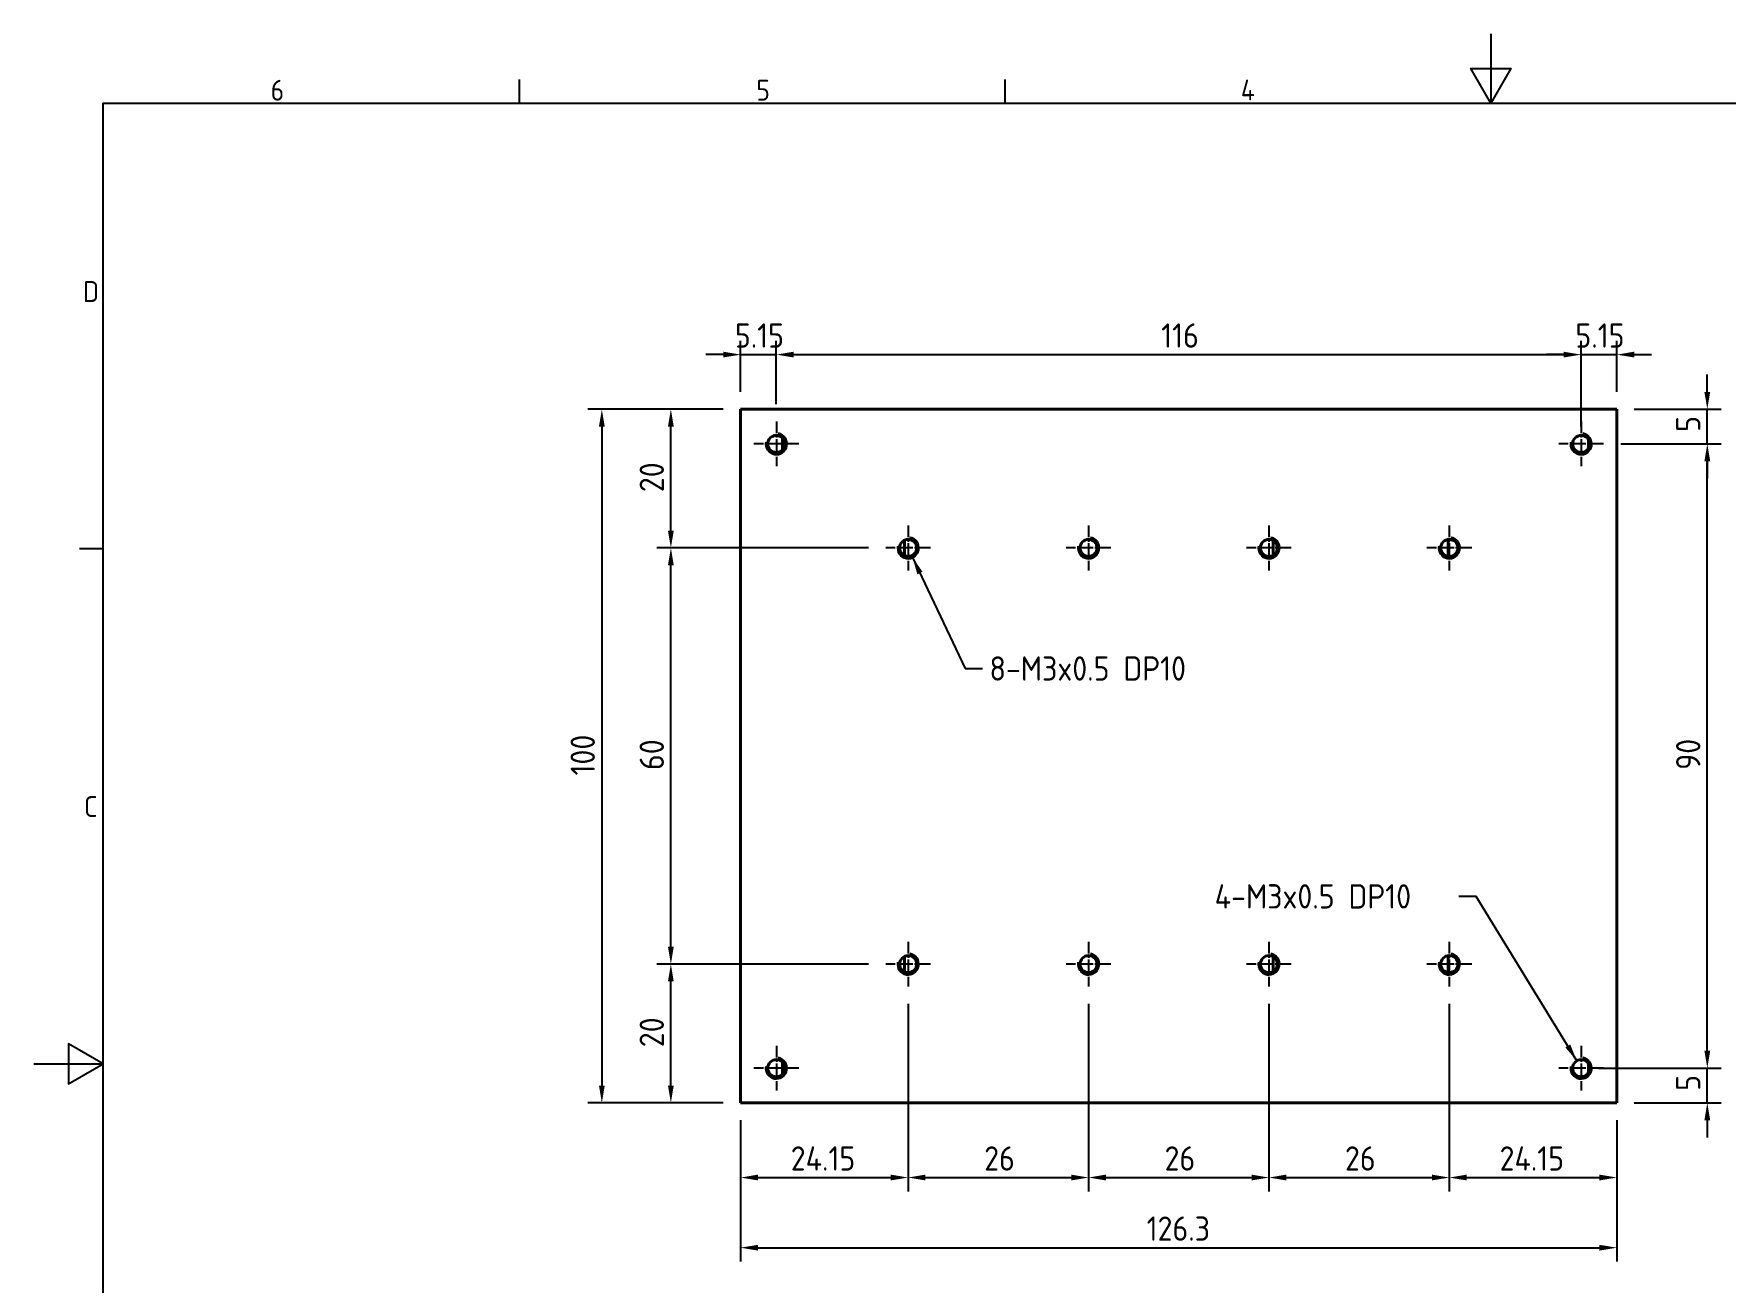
# Model space of a CAD drawing. Header units: millimetres. Extents: x 0 to 420, y 0 to 297.
# Drawn here: x 0 to 243.8, y 117 to 297 of the extents above; entities that cross this region are included whole.
import ezdxf

# ---------------------------------------------------------------- set-up
doc = ezdxf.new("R2010")
doc.units = ezdxf.units.MM
doc.linetypes.add('CHAIN', pattern=[0.3543, 0.2362, -0.0295, 0.0591, -0.0295])
doc.layers.get('0').update_dxf_attribs({"color": 3, "lineweight": 25})
for name, color, linetype, lineweight in [('가시적인 것(ISO)', 3, 'Continuous', 40), ('가시적인 좁은 것(ISO)', 3, 'Continuous', 35), ('경계(ISO)', 7, 'Continuous', 25), ('기호(ISO)', 5, 'Continuous', 25), ('중심 표식(ISO)', 1, 'Continuous', 25), ('치수(ISO)', 2, 'Continuous', 25)]:
    doc.layers.add(name, color=color, linetype=linetype, lineweight=lineweight)
doc.styles.add('문자 텍스트_M2B', font='isocp.shx')
doc.styles.add('치수 텍스트_PSTEK_POSCO', font='isocp.shx')
doc.dimstyles.new('치수_PSTEK_POSCO', dxfattribs={"dimtxt": 3.5, "dimasz": 2.5, "dimexe": 2, "dimexo": 2.5, "dimgap": 1, "dimtad": 1, "dimrnd": 1e-08, "dimdsep": 46, "dimtxsty": '치수 텍스트_PSTEK_POSCO', "dimcen": 0.09, "dimdle": 10, "dimclrd": 7, "dimclre": 7, "dimclrt": 2, "dimadec": 1, "dimazin": 2, "dimtfac": 1, "dimtmove": 0, "dimatfit": 3, "dimfxl": 0, "dimtolj": 1, "dimlwd": -1, "dimlwe": -1, "dimarcsym": 0})
doc.dimstyles.new('치수_PSTEK_POSCO$7', dxfattribs={"dimtxt": 3.5, "dimasz": 2.5, "dimexe": 2, "dimexo": 2.5, "dimgap": 1, "dimtad": 1, "dimrnd": 1e-08, "dimdsep": 46, "dimtxsty": '치수 텍스트_PSTEK_POSCO', "dimcen": 0.09, "dimdle": 10, "dimclrd": 7, "dimclre": 7, "dimclrt": 2, "dimadec": 1, "dimazin": 2, "dimtfac": 1, "dimtmove": 0, "dimatfit": 3, "dimfxl": 0, "dimtolj": 1, "dimlwd": -1, "dimlwe": -1, "dimarcsym": 0})

# ---------------------------------------------------------------- blocks, each defined once
blk = doc.blocks.new('경계 Default Border')
at = {"layer": '경계(ISO)'}
for p, q in [((70, 287), (70, 290.4)), ((140, 287), (140, 290.4)), ((10, 222.75), (6.6, 222.75))]:
    blk.add_line(p, q, dxfattribs=at)
at = {"layer": '경계(ISO)', "flags": 128}
for points in [[(210, 297), (210, 287), (207.11, 292), (212.89, 292), (210, 287)], [(10, 10), (10, 287), (410, 287), (410, 10), (10, 10)], [(0, 148.5), (10, 148.5), (5, 151.39), (5, 145.61), (10, 148.5)]]:
    blk.add_lwpolyline(points, dxfattribs=at)
at = {"layer": '경계(ISO)', "color": 2, "char_height": 3, "attachment_point": 7, "style": '문자 텍스트_M2B'}
for s, insert in [('6', (34.14, 287.37)), ('5', (104.14, 287.37)), ('4', (173.97, 287.4)), ('D', (7.08, 258.35)), ('C', (7.24, 184.1))]:
    blk.add_mtext(s, dxfattribs=dict(at, insert=insert))
blk = doc.blocks.new('*D21')
at = {"layer": 'Defpoints', "color": 0, "transparency": 16777216}
for p in [(107.02, 250.75), (101.87, 242.88), (107.02, 241.11)]:
    blk.add_point(p, dxfattribs=at)
at = {"layer": '치수(ISO)', "color": 7, "transparency": 16777216}
for p, q in [((101.87, 245.38), (101.87, 252.75)), ((107.02, 243.61), (107.02, 252.75)), ((99.37, 250.75), (96.87, 250.75)), ((101.87, 250.75), (107.02, 250.75)), ((109.52, 250.75), (112.02, 250.75))]:
    blk.add_line(p, q, dxfattribs=at)
for points in [[(99.37, 251.17), (99.37, 250.34), (101.87, 250.75)], [(109.52, 251.17), (109.52, 250.34), (107.02, 250.75)]]:
    blk.add_solid(points, dxfattribs=at)
at = {"layer": '치수(ISO)', "color": 2, "transparency": 16777216, "insert": (101.05, 253.5), "char_height": 3.5, "attachment_point": 4, "style": '치수 텍스트_PSTEK_POSCO'}
blk.add_mtext('\\A1;5.15', dxfattribs=at)
blk = doc.blocks.new('*D22')
at = {"layer": 'Defpoints', "color": 0, "transparency": 16777216}
for p in [(223.02, 250.75), (107.02, 241.11), (223.02, 237.88)]:
    blk.add_point(p, dxfattribs=at)
at = {"layer": '치수(ISO)', "color": 7, "transparency": 16777216}
for p, q in [((107.02, 243.61), (107.02, 252.75)), ((223.02, 240.38), (223.02, 252.75)), ((109.52, 250.75), (220.52, 250.75))]:
    blk.add_line(p, q, dxfattribs=at)
for points in [[(109.52, 251.17), (109.52, 250.34), (107.02, 250.75)], [(220.52, 251.17), (220.52, 250.34), (223.02, 250.75)]]:
    blk.add_solid(points, dxfattribs=at)
at = {"layer": '치수(ISO)', "color": 2, "transparency": 16777216, "insert": (162.5, 253.5), "char_height": 3.5, "attachment_point": 4, "style": '치수 텍스트_PSTEK_POSCO'}
blk.add_mtext('\\A1;116', dxfattribs=at)
blk = doc.blocks.new('*D23')
at = {"layer": 'Defpoints', "color": 0, "transparency": 16777216}
for p in [(228.17, 250.75), (228.17, 242.88), (223.02, 237.88)]:
    blk.add_point(p, dxfattribs=at)
at = {"layer": '치수(ISO)', "color": 7, "transparency": 16777216}
for p, q in [((223.02, 240.38), (223.02, 252.75)), ((228.17, 245.38), (228.17, 252.75)), ((220.52, 250.75), (218.02, 250.75)), ((223.02, 250.75), (228.17, 250.75)), ((230.67, 250.75), (233.17, 250.75))]:
    blk.add_line(p, q, dxfattribs=at)
for points in [[(220.52, 251.17), (220.52, 250.34), (223.02, 250.75)], [(230.67, 251.17), (230.67, 250.34), (228.17, 250.75)]]:
    blk.add_solid(points, dxfattribs=at)
at = {"layer": '치수(ISO)', "color": 2, "transparency": 16777216, "insert": (222.2, 253.5), "char_height": 3.5, "attachment_point": 4, "style": '치수 텍스트_PSTEK_POSCO'}
blk.add_mtext('\\A1;5.15', dxfattribs=at)
blk = doc.blocks.new('*D24')
at = {"layer": 'Defpoints', "color": 0, "transparency": 16777216}
for p in [(91.82, 242.88), (101.87, 242.88), (122.79, 222.88)]:
    blk.add_point(p, dxfattribs=at)
at = {"layer": '치수(ISO)', "color": 7, "transparency": 16777216}
for p, q in [((99.37, 242.88), (89.82, 242.88)), ((91.82, 225.38), (91.82, 240.38)), ((120.29, 222.88), (89.82, 222.88))]:
    blk.add_line(p, q, dxfattribs=at)
for points in [[(91.4, 240.38), (92.24, 240.38), (91.82, 242.88)], [(91.4, 225.38), (92.24, 225.38), (91.82, 222.88)]]:
    blk.add_solid(points, dxfattribs=at)
at = {"layer": '치수(ISO)', "color": 2, "transparency": 16777216, "insert": (89.07, 230.92), "char_height": 3.5, "attachment_point": 4, "rotation": 90, "style": '치수 텍스트_PSTEK_POSCO'}
blk.add_mtext('\\A1;20', dxfattribs=at)
blk = doc.blocks.new('*D25')
at = {"layer": 'Defpoints', "color": 0, "transparency": 16777216}
for p in [(91.82, 222.88), (122.79, 222.88), (122.79, 162.88)]:
    blk.add_point(p, dxfattribs=at)
at = {"layer": '치수(ISO)', "color": 7, "transparency": 16777216}
for p, q in [((120.29, 222.88), (89.82, 222.88)), ((91.82, 165.38), (91.82, 220.38)), ((120.29, 162.88), (89.82, 162.88))]:
    blk.add_line(p, q, dxfattribs=at)
for points in [[(91.4, 220.38), (92.24, 220.38), (91.82, 222.88)], [(91.4, 165.38), (92.24, 165.38), (91.82, 162.88)]]:
    blk.add_solid(points, dxfattribs=at)
at = {"layer": '치수(ISO)', "color": 2, "transparency": 16777216, "insert": (89.07, 190.86), "char_height": 3.5, "attachment_point": 4, "rotation": 90, "style": '치수 텍스트_PSTEK_POSCO'}
blk.add_mtext('\\A1;60', dxfattribs=at)
blk = doc.blocks.new('*D26')
at = {"layer": 'Defpoints', "color": 0, "transparency": 16777216}
for p in [(91.82, 162.88), (122.79, 162.88), (101.87, 142.88)]:
    blk.add_point(p, dxfattribs=at)
at = {"layer": '치수(ISO)', "color": 7, "transparency": 16777216}
for p, q in [((120.29, 162.88), (89.82, 162.88)), ((91.82, 145.38), (91.82, 160.38)), ((99.37, 142.88), (89.82, 142.88))]:
    blk.add_line(p, q, dxfattribs=at)
for points in [[(91.4, 160.38), (92.24, 160.38), (91.82, 162.88)], [(91.4, 145.38), (92.24, 145.38), (91.82, 142.88)]]:
    blk.add_solid(points, dxfattribs=at)
at = {"layer": '치수(ISO)', "color": 2, "transparency": 16777216, "insert": (89.07, 150.9), "char_height": 3.5, "attachment_point": 4, "rotation": 90, "style": '치수 텍스트_PSTEK_POSCO'}
blk.add_mtext('\\A1;20', dxfattribs=at)
blk = doc.blocks.new('*D27')
at = {"layer": 'Defpoints', "color": 0, "transparency": 16777216}
for p in [(223.02, 147.88), (241.21, 147.88), (228.17, 142.88)]:
    blk.add_point(p, dxfattribs=at)
at = {"layer": '치수(ISO)', "color": 7, "transparency": 16777216}
for p, q in [((241.21, 150.38), (241.21, 152.88)), ((225.52, 147.88), (243.21, 147.88)), ((241.21, 142.88), (241.21, 147.88)), ((230.67, 142.88), (243.21, 142.88)), ((241.21, 140.38), (241.21, 137.88))]:
    blk.add_line(p, q, dxfattribs=at)
for points in [[(240.79, 150.38), (241.63, 150.38), (241.21, 147.88)], [(240.79, 140.38), (241.63, 140.38), (241.21, 142.88)]]:
    blk.add_solid(points, dxfattribs=at)
at = {"layer": '치수(ISO)', "color": 2, "transparency": 16777216, "insert": (238.46, 144.61), "char_height": 3.5, "attachment_point": 4, "rotation": 90, "style": '치수 텍스트_PSTEK_POSCO'}
blk.add_mtext('\\A1;5', dxfattribs=at)
blk = doc.blocks.new('*D28')
at = {"layer": 'Defpoints', "color": 0, "transparency": 16777216}
for p in [(228.17, 242.88), (241.21, 242.88), (226.25, 237.88)]:
    blk.add_point(p, dxfattribs=at)
at = {"layer": '치수(ISO)', "color": 7, "transparency": 16777216}
for p, q in [((241.21, 245.38), (241.21, 247.88)), ((230.67, 242.88), (243.21, 242.88)), ((241.21, 237.88), (241.21, 242.88)), ((228.75, 237.88), (243.21, 237.88)), ((241.21, 235.38), (241.21, 232.88))]:
    blk.add_line(p, q, dxfattribs=at)
for points in [[(240.79, 245.38), (241.63, 245.38), (241.21, 242.88)], [(240.79, 235.38), (241.63, 235.38), (241.21, 237.88)]]:
    blk.add_solid(points, dxfattribs=at)
at = {"layer": '치수(ISO)', "color": 2, "transparency": 16777216, "insert": (238.46, 239.61), "char_height": 3.5, "attachment_point": 4, "rotation": 90, "style": '치수 텍스트_PSTEK_POSCO'}
blk.add_mtext('\\A1;5', dxfattribs=at)
blk = doc.blocks.new('*D29')
at = {"layer": 'Defpoints', "color": 0, "transparency": 16777216}
for p in [(226.25, 237.88), (241.21, 237.88), (223.02, 147.88)]:
    blk.add_point(p, dxfattribs=at)
at = {"layer": '치수(ISO)', "color": 7, "transparency": 16777216}
for p, q in [((228.75, 237.88), (243.21, 237.88)), ((241.21, 150.38), (241.21, 235.38)), ((225.52, 147.88), (243.21, 147.88))]:
    blk.add_line(p, q, dxfattribs=at)
for points in [[(240.79, 235.38), (241.63, 235.38), (241.21, 237.88)], [(240.79, 150.38), (241.63, 150.38), (241.21, 147.88)]]:
    blk.add_solid(points, dxfattribs=at)
at = {"layer": '치수(ISO)', "color": 2, "transparency": 16777216, "insert": (238.46, 190.89), "char_height": 3.5, "attachment_point": 4, "rotation": 90, "style": '치수 텍스트_PSTEK_POSCO'}
blk.add_mtext('\\A1;90', dxfattribs=at)
blk = doc.blocks.new('*D30')
at = {"layer": 'Defpoints', "color": 0, "transparency": 16777216}
for p in [(126.02, 159.65), (101.87, 142.88), (126.02, 132.11)]:
    blk.add_point(p, dxfattribs=at)
at = {"layer": '치수(ISO)', "color": 7, "transparency": 16777216}
for p, q in [((126.02, 157.15), (126.02, 130.11)), ((101.87, 140.38), (101.87, 130.11)), ((104.37, 132.11), (123.52, 132.11))]:
    blk.add_line(p, q, dxfattribs=at)
for points in [[(104.37, 132.53), (104.37, 131.7), (101.87, 132.11)], [(123.52, 132.53), (123.52, 131.7), (126.02, 132.11)]]:
    blk.add_solid(points, dxfattribs=at)
at = {"layer": '치수(ISO)', "color": 2, "transparency": 16777216, "insert": (109.1, 134.86), "char_height": 3.5, "attachment_point": 4, "style": '치수 텍스트_PSTEK_POSCO'}
blk.add_mtext('\\A1;24.15', dxfattribs=at)
blk = doc.blocks.new('*D31')
at = {"layer": 'Defpoints', "color": 0, "transparency": 16777216}
for p in [(126.02, 159.65), (152.02, 159.65), (152.02, 132.11)]:
    blk.add_point(p, dxfattribs=at)
at = {"layer": '치수(ISO)', "color": 7, "transparency": 16777216}
for p, q in [((126.02, 157.15), (126.02, 130.11)), ((152.02, 157.15), (152.02, 130.11)), ((128.52, 132.11), (149.52, 132.11))]:
    blk.add_line(p, q, dxfattribs=at)
for points in [[(128.52, 132.53), (128.52, 131.7), (126.02, 132.11)], [(149.52, 132.53), (149.52, 131.7), (152.02, 132.11)]]:
    blk.add_solid(points, dxfattribs=at)
at = {"layer": '치수(ISO)', "color": 2, "transparency": 16777216, "insert": (136.98, 134.86), "char_height": 3.5, "attachment_point": 4, "style": '치수 텍스트_PSTEK_POSCO'}
blk.add_mtext('\\A1;26', dxfattribs=at)
blk = doc.blocks.new('*D32')
at = {"layer": 'Defpoints', "color": 0, "transparency": 16777216}
for p in [(152.02, 159.65), (178.02, 159.65), (178.02, 132.11)]:
    blk.add_point(p, dxfattribs=at)
at = {"layer": '치수(ISO)', "color": 7, "transparency": 16777216}
for p, q in [((152.02, 157.15), (152.02, 130.11)), ((178.02, 157.15), (178.02, 130.11)), ((154.52, 132.11), (175.52, 132.11))]:
    blk.add_line(p, q, dxfattribs=at)
for points in [[(154.52, 132.53), (154.52, 131.7), (152.02, 132.11)], [(175.52, 132.53), (175.52, 131.7), (178.02, 132.11)]]:
    blk.add_solid(points, dxfattribs=at)
at = {"layer": '치수(ISO)', "color": 2, "transparency": 16777216, "insert": (162.98, 134.86), "char_height": 3.5, "attachment_point": 4, "style": '치수 텍스트_PSTEK_POSCO'}
blk.add_mtext('\\A1;26', dxfattribs=at)
blk = doc.blocks.new('*D33')
at = {"layer": 'Defpoints', "color": 0, "transparency": 16777216}
for p in [(178.02, 159.65), (204.02, 159.65), (204.02, 132.11)]:
    blk.add_point(p, dxfattribs=at)
at = {"layer": '치수(ISO)', "color": 7, "transparency": 16777216}
for p, q in [((178.02, 157.15), (178.02, 130.11)), ((204.02, 157.15), (204.02, 130.11)), ((180.52, 132.11), (201.52, 132.11))]:
    blk.add_line(p, q, dxfattribs=at)
for points in [[(180.52, 132.53), (180.52, 131.7), (178.02, 132.11)], [(201.52, 132.53), (201.52, 131.7), (204.02, 132.11)]]:
    blk.add_solid(points, dxfattribs=at)
at = {"layer": '치수(ISO)', "color": 2, "transparency": 16777216, "insert": (188.98, 134.86), "char_height": 3.5, "attachment_point": 4, "style": '치수 텍스트_PSTEK_POSCO'}
blk.add_mtext('\\A1;26', dxfattribs=at)
blk = doc.blocks.new('*D34')
at = {"layer": 'Defpoints', "color": 0, "transparency": 16777216}
for p in [(204.02, 159.65), (228.17, 142.88), (228.17, 132.11)]:
    blk.add_point(p, dxfattribs=at)
at = {"layer": '치수(ISO)', "color": 7, "transparency": 16777216}
for p, q in [((204.02, 157.15), (204.02, 130.11)), ((228.17, 140.38), (228.17, 130.11)), ((206.52, 132.11), (225.67, 132.11))]:
    blk.add_line(p, q, dxfattribs=at)
for points in [[(206.52, 132.53), (206.52, 131.7), (204.02, 132.11)], [(225.67, 132.53), (225.67, 131.7), (228.17, 132.11)]]:
    blk.add_solid(points, dxfattribs=at)
at = {"layer": '치수(ISO)', "color": 2, "transparency": 16777216, "insert": (211.27, 134.86), "char_height": 3.5, "attachment_point": 4, "style": '치수 텍스트_PSTEK_POSCO'}
blk.add_mtext('\\A1;24.15', dxfattribs=at)
blk = doc.blocks.new('*D35')
at = {"layer": 'Defpoints', "color": 0, "transparency": 16777216}
for p in [(101.87, 242.88), (81.87, 142.88), (101.87, 142.88)]:
    blk.add_point(p, dxfattribs=at)
at = {"layer": '치수(ISO)', "color": 7, "transparency": 16777216}
for p, q in [((99.37, 242.88), (79.87, 242.88)), ((81.87, 240.38), (81.87, 145.38)), ((99.37, 142.88), (79.87, 142.88))]:
    blk.add_line(p, q, dxfattribs=at)
for points in [[(81.46, 240.38), (82.29, 240.38), (81.87, 242.88)], [(81.46, 145.38), (82.29, 145.38), (81.87, 142.88)]]:
    blk.add_solid(points, dxfattribs=at)
at = {"layer": '치수(ISO)', "color": 2, "transparency": 16777216, "insert": (79.12, 190.08), "char_height": 3.5, "attachment_point": 4, "rotation": 90, "style": '치수 텍스트_PSTEK_POSCO'}
blk.add_mtext('\\A1;100', dxfattribs=at)
blk = doc.blocks.new('*D36')
at = {"layer": 'Defpoints', "color": 0, "transparency": 16777216}
for p in [(101.87, 142.88), (228.17, 142.88), (228.17, 122)]:
    blk.add_point(p, dxfattribs=at)
at = {"layer": '치수(ISO)', "color": 7, "transparency": 16777216}
for p, q in [((101.87, 140.38), (101.87, 120)), ((228.17, 140.38), (228.17, 120)), ((104.37, 122), (225.67, 122))]:
    blk.add_line(p, q, dxfattribs=at)
for points in [[(104.37, 122.41), (104.37, 121.58), (101.87, 122)], [(225.67, 122.41), (225.67, 121.58), (228.17, 122)]]:
    blk.add_solid(points, dxfattribs=at)
at = {"layer": '치수(ISO)', "color": 2, "transparency": 16777216, "insert": (160.4, 124.75), "char_height": 3.5, "attachment_point": 4, "style": '치수 텍스트_PSTEK_POSCO'}
blk.add_mtext('\\A1;126.3', dxfattribs=at)

msp = doc.modelspace()

# ---------------------------------------------------------------- linework, layer by layer
at = {"layer": '가시적인 것(ISO)'}
for p, q in [((228.174, 242.881), (101.874, 242.881)), ((101.874, 242.881), (101.874, 142.881)), ((228.174, 142.881), (228.174, 242.881)), ((101.874, 142.881), (228.174, 142.881))]:
    msp.add_line(p, q, dxfattribs=at)
for centre in [(107.024, 237.881), (223.024, 237.881), (126.024, 222.881), (152.024, 222.881), (178.024, 222.881), (204.024, 222.881), (126.024, 162.881), (152.024, 162.881), (178.024, 162.881), (204.024, 162.881), (107.024, 147.881), (223.024, 147.881)]:
    msp.add_circle(centre, 1.23, dxfattribs=at)
for points, knots in [([(107.907, 237.026), (107.925, 237.3), (107.924, 237.604), (107.924, 237.881), (107.924, 238.159), (107.925, 238.463), (107.907, 238.737)], [-0.08314931, -0.08314931, -0.08314931, -0.08314931, 0, 0, 0, 0.08314931, 0.08314931, 0.08314931, 0.08314931]), ([(224.057, 237.215), (224.068, 237.438), (224.07, 237.667), (224.07, 237.881), (224.07, 238.096), (224.068, 238.325), (224.057, 238.548)], [-0.06437418, -0.06437418, -0.06437418, -0.06437418, 0, 0, 0, 0.06437418, 0.06437418, 0.06437418, 0.06437418]), ([(178.624, 223.548), (178.624, 223.565), (178.624, 223.581), (178.622, 223.72), (178.617, 223.842), (178.607, 223.964)], [0.072170493, 0.072170493, 0.072170493, 0.072170493, 0.07783169, 0.07783169, 0.119026452, 0.119026452, 0.119026452, 0.119026452]), ([(178.607, 221.799), (178.617, 221.92), (178.622, 222.042), (178.624, 222.181), (178.624, 222.198), (178.624, 222.215)], [-0.119026451, -0.119026451, -0.119026451, -0.119026451, -0.07783169, -0.07783169, -0.072170493, -0.072170493, -0.072170493, -0.072170493]), ([(178.624, 163.548), (178.624, 163.565), (178.624, 163.581), (178.622, 163.72), (178.617, 163.842), (178.607, 163.964)], [0.072170493, 0.072170493, 0.072170493, 0.072170493, 0.07783169, 0.07783169, 0.119026452, 0.119026452, 0.119026452, 0.119026452]), ([(178.607, 161.799), (178.617, 161.92), (178.622, 162.042), (178.624, 162.181), (178.624, 162.198), (178.624, 162.215)], [-0.119026451, -0.119026451, -0.119026451, -0.119026451, -0.07783169, -0.07783169, -0.072170493, -0.072170493, -0.072170493, -0.072170493]), ([(107.907, 147.026), (107.925, 147.3), (107.924, 147.604), (107.924, 147.881), (107.924, 148.159), (107.925, 148.463), (107.907, 148.737)], [-0.08314931, -0.08314931, -0.08314931, -0.08314931, 0, 0, 0, 0.08314931, 0.08314931, 0.08314931, 0.08314931]), ([(224.057, 147.215), (224.068, 147.438), (224.07, 147.667), (224.07, 147.881), (224.07, 148.096), (224.068, 148.325), (224.057, 148.548)], [-0.06437418, -0.06437418, -0.06437418, -0.06437418, 0, 0, 0, 0.06437418, 0.06437418, 0.06437418, 0.06437418])]:
    msp.add_open_spline(points, degree=3, knots=knots, dxfattribs=at)
for points in [[(125.49, 223.989), (125.479, 223.856), (125.474, 223.723), (125.474, 223.59)], [(125.474, 222.173), (125.474, 222.041), (125.479, 221.908), (125.49, 221.774)], [(203.874, 223.765), (203.874, 223.878), (203.868, 223.992), (203.857, 224.1)], [(203.857, 221.663), (203.868, 221.771), (203.874, 221.885), (203.874, 221.997)], [(125.49, 163.989), (125.479, 163.856), (125.474, 163.723), (125.474, 163.59)], [(203.874, 163.765), (203.874, 163.878), (203.868, 163.992), (203.857, 164.1)], [(125.474, 162.173), (125.474, 162.041), (125.479, 161.908), (125.49, 161.774)], [(203.857, 161.663), (203.868, 161.771), (203.874, 161.885), (203.874, 161.997)]]:
    msp.add_open_spline(points, degree=3, dxfattribs=at)
for points, weights in [([(125.474, 223.59), (125.474, 222.881), (125.474, 222.173)], [1, 1.63026200642, 1]), ([(178.624, 222.215), (178.624, 222.881), (178.624, 223.548)], [1, 1.49440683922, 1]), ([(203.874, 221.997), (203.874, 222.881), (203.874, 223.765)], [1, 5.97762735687, 1]), ([(125.474, 163.59), (125.474, 162.881), (125.474, 162.173)], [1, 1.63026200642, 1]), ([(178.624, 162.215), (178.624, 162.881), (178.624, 163.548)], [1, 1.49440683922, 1]), ([(203.874, 161.997), (203.874, 162.881), (203.874, 163.765)], [1, 5.97762735687, 1])]:
    msp.add_rational_spline(points, weights, degree=2, dxfattribs=at)
at = {"layer": '가시적인 좁은 것(ISO)'}
for centre in [(107.024, 237.881), (223.024, 237.881), (126.024, 222.881), (152.024, 222.881), (178.024, 222.881), (204.024, 222.881), (126.024, 162.881), (152.024, 162.881), (178.024, 162.881), (204.024, 162.881), (107.024, 147.881), (223.024, 147.881)]:
    msp.add_arc(centre, 1.5, 170, 80, dxfattribs=at)
at = {"layer": '중심 표식(ISO)', "linetype": 'CHAIN', "ltscale": 7.177189}
for p, q in [((107.024, 241.111), (107.024, 234.652)), ((223.024, 241.111), (223.024, 234.652)), ((110.253, 237.881), (103.794, 237.881)), ((226.253, 237.881), (219.794, 237.881)), ((126.024, 226.111), (126.024, 219.652)), ((152.024, 226.111), (152.024, 219.652)), ((178.024, 226.111), (178.024, 219.652)), ((204.024, 226.111), (204.024, 219.652)), ((129.253, 222.881), (122.794, 222.881)), ((155.253, 222.881), (148.794, 222.881)), ((181.253, 222.881), (174.794, 222.881)), ((207.253, 222.881), (200.794, 222.881)), ((126.024, 166.111), (126.024, 159.652)), ((152.024, 166.111), (152.024, 159.652)), ((178.024, 166.111), (178.024, 159.652)), ((204.024, 166.111), (204.024, 159.652)), ((129.253, 162.881), (122.794, 162.881)), ((155.253, 162.881), (148.794, 162.881)), ((181.253, 162.881), (174.794, 162.881)), ((207.253, 162.881), (200.794, 162.881)), ((107.024, 151.111), (107.024, 144.652)), ((223.024, 151.111), (223.024, 144.652)), ((110.253, 147.881), (103.794, 147.881)), ((226.253, 147.881), (219.794, 147.881))]:
    msp.add_line(p, q, dxfattribs=at)

# ---------------------------------------------------------------- block references
msp.add_blockref('경계 Default Border', (0, 0))

# ---------------------------------------------------------------- texts
at = {"layer": '기호(ISO)', "color": 2, "char_height": 3.5, "attachment_point": 4, "line_spacing_factor": 0.6125, "style": '치수 텍스트_PSTEK_POSCO'}
for s, insert, width in [('{8-M3x0.5 DP10}', (137.745, 205.502), 33.79106), ('{4-M3x0.5 DP10}', (170.203, 172.647), 34.1829)]:
    msp.add_mtext(s, dxfattribs=dict(at, insert=insert, width=width))

# ---------------------------------------------------------------- dimensions: what is measured, and where the dimension line sits
at = {"layer": '치수(ISO)', "color": 7}
for base, p1, p2, angle, override, picture, middle in [((107.024, 250.753), (101.874, 242.881), (107.024, 241.111), 180, {"dimdec": 2, "dimtp": 0, "dimtm": 0, "dimtdec": 2, "dimtofl": 1, "dimatfit": 1}, '*D21', (104.449, 250.753)), ((223.024, 250.753), (107.024, 241.111), (223.024, 237.881), 180, {"dimdec": 2, "dimtp": 0, "dimtm": 0, "dimtdec": 2, "dimtofl": 0, "dimatfit": 1}, '*D22', (165.034, 250.753)), ((228.174, 250.753), (223.024, 237.881), (228.174, 242.881), 180, {"dimdec": 2, "dimtp": 0, "dimtm": 0, "dimtdec": 2, "dimtofl": 1, "dimatfit": 1}, '*D23', (225.599, 250.753)), ((241.21, 242.881), (226.253, 237.881), (228.174, 242.881), 90, {"dimdec": 2, "dimtp": 0, "dimtm": 0, "dimtdec": 2, "dimtofl": 1, "dimatfit": 1}, '*D28', (241.21, 240.381)), ((81.874, 142.881), (101.874, 242.881), (101.874, 142.881), 90, {"dimdec": 2, "dimtp": 0, "dimtm": 0, "dimtdec": 2, "dimtofl": 0, "dimatfit": 1}, '*D35', (81.874, 192.881)), ((91.819, 242.881), (122.794, 222.881), (101.874, 242.881), 90, {"dimdec": 2, "dimtp": 0, "dimtm": 0, "dimtdec": 2, "dimtofl": 0, "dimatfit": 1}, '*D24', (91.819, 232.891)), ((241.21, 237.881), (223.024, 147.881), (226.253, 237.881), 90, {"dimdec": 2, "dimtp": 0, "dimtm": 0, "dimtdec": 2, "dimtofl": 0, "dimatfit": 1}, '*D29', (241.21, 192.891)), ((91.819, 222.881), (122.794, 162.881), (122.794, 222.881), 90, {"dimdec": 2, "dimtp": 0, "dimtm": 0, "dimtdec": 2, "dimtofl": 0, "dimatfit": 1}, '*D25', (91.819, 192.891)), ((91.819, 162.881), (101.874, 142.881), (122.794, 162.881), 90, {"dimdec": 2, "dimtp": 0, "dimtm": 0, "dimtdec": 2, "dimtofl": 0, "dimatfit": 1}, '*D26', (91.819, 152.871)), ((126.024, 132.113), (101.874, 142.881), (126.024, 159.652), 180, {"dimdec": 2, "dimtp": 0, "dimtm": 0, "dimtdec": 2, "dimtofl": 0, "dimatfit": 1}, '*D30', (113.939, 132.113)), ((152.024, 132.113), (126.024, 159.652), (152.024, 159.652), 180, {"dimdec": 2, "dimtp": 0, "dimtm": 0, "dimtdec": 2, "dimtofl": 0, "dimatfit": 1}, '*D31', (139.034, 132.113)), ((178.024, 132.113), (152.024, 159.652), (178.024, 159.652), 180, {"dimdec": 2, "dimtp": 0, "dimtm": 0, "dimtdec": 2, "dimtofl": 0, "dimatfit": 1}, '*D32', (165.034, 132.113)), ((204.024, 132.113), (178.024, 159.652), (204.024, 159.652), 180, {"dimdec": 2, "dimtp": 0, "dimtm": 0, "dimtdec": 2, "dimtofl": 0, "dimatfit": 1}, '*D33', (191.034, 132.113)), ((228.174, 132.113), (204.024, 159.652), (228.174, 142.881), 180, {"dimdec": 2, "dimtp": 0, "dimtm": 0, "dimtdec": 2, "dimtofl": 0, "dimatfit": 1}, '*D34', (216.109, 132.113)), ((241.21, 147.881), (228.174, 142.881), (223.024, 147.881), 90, {"dimdec": 2, "dimtp": 0, "dimtm": 0, "dimtdec": 2, "dimtofl": 1, "dimatfit": 1}, '*D27', (241.21, 145.381)), ((228.174, 121.997), (101.874, 142.881), (228.174, 142.881), 180, {"dimdec": 2, "dimtp": 0, "dimtm": 0, "dimtdec": 2, "dimtofl": 0, "dimatfit": 1}, '*D36', (165.024, 121.997))]:
    dim = msp.add_linear_dim(base=base, p1=p1, p2=p2, angle=angle, dimstyle='치수_PSTEK_POSCO', override=override, dxfattribs=at)
    dim.commit()
    dim.dimension.update_dxf_attribs({"geometry": picture, "text_midpoint": middle, "dimtype": 160})

# ---------------------------------------------------------------- leaders
at = {"layer": '기호(ISO)', "color": 7, "annotation_type": 0, "has_hookline": 1}
for points, hookline_direction, text_width in [([(126.65, 221.519), (134.245, 205.502), (136.745, 205.502)], 0, 29.053), ([(222.409, 148.946), (207.886, 172.647), (205.386, 172.647)], 1, 29.403)]:
    msp.add_leader(points, dimstyle='치수_PSTEK_POSCO$7', override={"dimtad": 0}, dxfattribs=dict(at, hookline_direction=hookline_direction, text_width=text_width))

doc.saveas('drawing.dxf')
